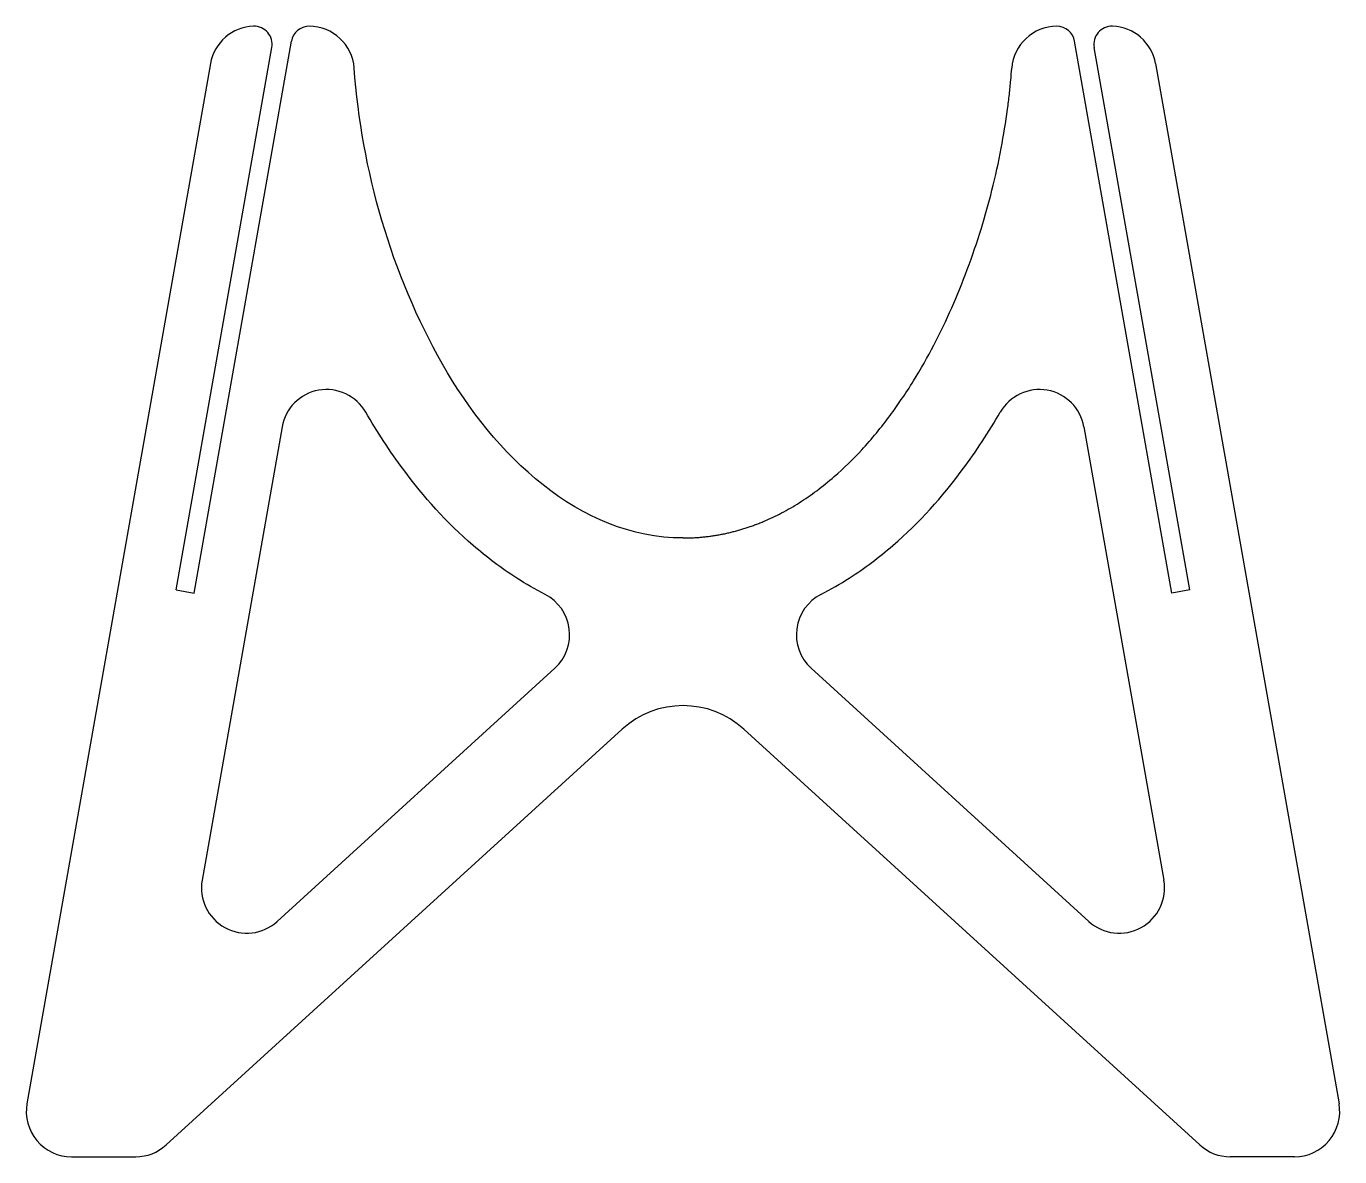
# Model space of a CAD drawing. Header units: millimetres. Extents: x -73 to 73, y -125 to 0.
import ezdxf

# ---------------------------------------------------------------- set-up
doc = ezdxf.new("R2010")
doc.units = ezdxf.units.MM

msp = doc.modelspace()

# ---------------------------------------------------------------- linework, layer by layer
at = {"color": 7, "linetype": 'Continuous', "lineweight": 25}
for p, q in [((-56.01, -62.33), (-45.44, -2.35)), ((-54.04, -62.67), (-43.29, -1.65)), ((54.04, -62.67), (43.29, -1.65)), ((56.01, -62.33), (45.44, -2.35)), ((-52.24, -4.13), (-72.52, -119.13)), ((52.24, -4.13), (72.52, -119.13)), ((-44.32, -44.3), (-53.16, -94.41)), ((44.32, -44.3), (53.16, -94.41)), ((-56.01, -62.33), (-54.04, -62.67)), ((56.01, -62.33), (54.04, -62.67)), ((-44.86, -98.97), (-14.16, -70.96)), ((44.86, -98.97), (14.16, -70.96)), ((-57.12, -123.69), (-6.74, -77.73)), ((57.12, -123.69), (6.74, -77.73)), ((-67.59, -125), (-60.49, -125)), ((67.59, -125), (60.49, -125))]:
    msp.add_line(p, q, dxfattribs=at)
for centre, radius, start, end in [((-47.31, -5), 5, 91.8089, 170), ((-47.41, -2), 2, 350, 91.8089), ((-41.32, -2), 2, 89.8134, 170), ((-41.33, -5), 5, 4.1101, 89.8134), ((41.33, -5), 5, 90.1866, 175.8899), ((41.32, -2), 2, 10, 90.1866), ((47.41, -2), 2, 88.1911, 190), ((47.31, -5), 5, 10, 88.1911), ((-39.4, -45.17), 5, 29.9925, 170), ((39.4, -45.17), 5, 10, 150.0075), ((-17.53, -67.27), 5, 312.3746, 62.8215), ((17.53, -67.27), 5, 117.1785, 227.6254), ((0, -85.12), 10, 47.6254, 132.3746), ((-48.23, -95.28), 5, 170, 312.3746), ((48.23, -95.28), 5, 227.6254, 10), ((-67.59, -120), 5, 170, 270), ((67.59, -120), 5, 270, 10), ((-60.49, -120), 5, 270, 312.3746), ((60.49, -120), 5, 227.6254, 270)]:
    msp.add_arc(centre, radius, start, end, dxfattribs=at)
for points, knots in [([(0, -56.58), (-11.49, -56.58), (-20.9, -47.33), (-32.25, -27.42), (-35.53, -15.86), (-36.34, -4.64)], [0, 0, 0, 0, 0.5, 0.5, 1, 1, 1, 1]), ([(0, -56.58), (0.15, -56.58), (0.46, -56.58), (0.94, -56.56), (1.41, -56.54), (1.89, -56.5), (2.36, -56.46), (2.83, -56.4), (3.31, -56.34), (3.78, -56.26), (4.25, -56.18), (4.73, -56.08), (5.2, -55.97), (5.67, -55.85), (6.15, -55.72), (6.62, -55.58), (7.09, -55.43), (7.56, -55.27), (8.04, -55.1), (8.51, -54.92), (9.48, -54.52), (10.95, -53.82), (12.89, -52.69), (14.84, -51.35), (17.19, -49.44), (19.98, -46.72), (22.37, -43.8), (24.21, -41.2), (25.87, -38.64), (27.78, -35.27), (29.75, -31.15), (31.5, -26.83), (32.97, -22.48), (34.22, -18.01), (35.19, -13.62), (35.76, -10.07), (36.08, -7.55), (36.23, -6.04), (36.31, -5.08), (36.34, -4.64)], [0, 0, 0, 0, 0.0064119, 0.0128344, 0.0192695, 0.0257191, 0.0321854, 0.0386706, 0.0451768, 0.0517061, 0.0582607, 0.0648429, 0.0714549, 0.0780988, 0.084777, 0.0914915, 0.0982447, 0.1050386, 0.1118754, 0.1187573, 0.1256863, 0.1547287, 0.185249, 0.2173918, 0.2512901, 0.3088834, 0.3762361, 0.4052022, 0.4388416, 0.5010104, 0.5631247, 0.6254426, 0.6912339, 0.7504275, 0.8152131, 0.8748058, 0.8971716, 0.9189488, 0.9367344, 0.9367344, 0.9367344, 0.9367344]), ([(-15.24, -62.82), (-16.33, -62.26), (-19.17, -60.62), (-24.9, -56.27), (-30.46, -50), (-33.81, -44.84), (-35.07, -42.67)], [0.1512803, 0.1512803, 0.1512803, 0.1512803, 0.1875, 0.25, 0.375, 0.46339, 0.46339, 0.46339, 0.46339]), ([(15.24, -62.82), (16.33, -62.26), (19.17, -60.62), (24.9, -56.27), (30.46, -50), (33.81, -44.84), (35.07, -42.67)], [0.1512803, 0.1512803, 0.1512803, 0.1512803, 0.1875, 0.25, 0.375, 0.46339, 0.46339, 0.46339, 0.46339])]:
    msp.add_open_spline(points, degree=3, knots=knots, dxfattribs=at)

doc.saveas('drawing.dxf')
